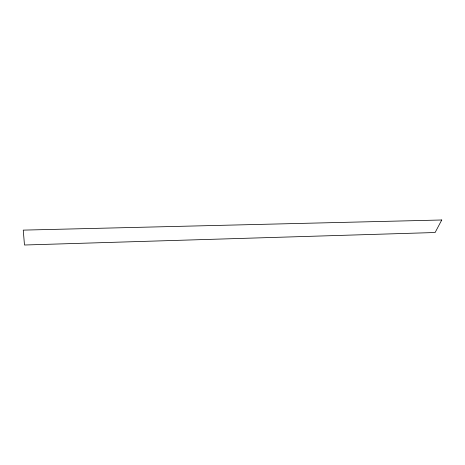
<?xml version="1.0" encoding="UTF-8"?>
<svg xmlns="http://www.w3.org/2000/svg" width="465" height="465" viewBox="0 0 465 465"><rect width="100%" height="100%" fill="white"/><g stroke="black" fill="none" stroke-linecap="round" stroke-linejoin="round"><path stroke-width="0.7" d="M441.75 219.992L435.118 232.517L24.482 245.008L23.25 230.123L441.75 219.992"/></g></svg>
